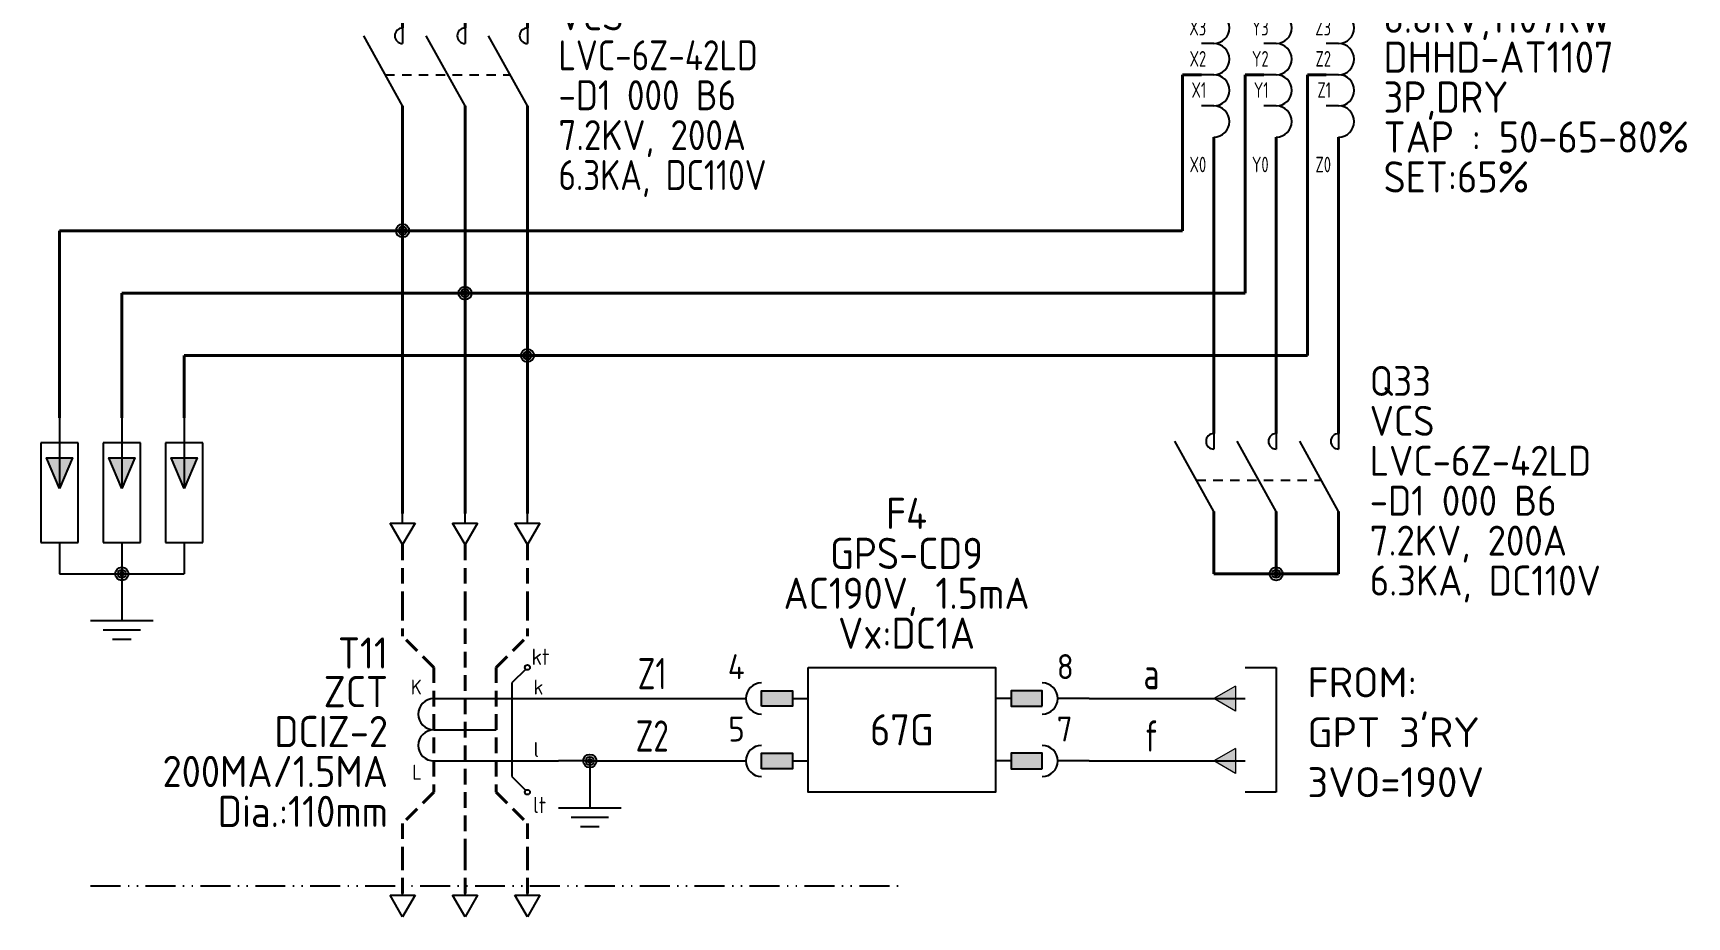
# Model space of a CAD drawing. Header units: millimetres. Extents: x 0 to 556, y 1 to 306.
# Drawn here: x 72.9 to 205.4, y 75 to 145.8 of the extents above; entities that cross this region are included whole.
import ezdxf
from ezdxf.enums import TextEntityAlignment as Align

# ---------------------------------------------------------------- set-up
doc = ezdxf.new("R2010")
doc.units = ezdxf.units.MM
for name, pattern in [('ACAD_ISO12W100', [21, 12, -3, 0, -3, 0, -3]), ('HIDDEN', [0.375, 0.25, -0.125]), ('JIS_02_0.7', [1.35, 0.75, -0.6])]:
    doc.linetypes.add(name, pattern=pattern)
doc.layers.add('BUS&POWER CABLE', color=2, linetype='Continuous', lineweight=40)
for name, color, linetype in [('MISC', 7, 'Continuous'), ('SYMS', 7, 'Continuous'), ('TAGS', 7, 'Continuous'), ('TERMS', 7, 'Continuous'), ('WIRE(DEFAULT)', 7, 'Continuous'), ('WIRE_GREEN', 3, 'Continuous'), ('WIREFIXED', 7, 'Continuous')]:
    doc.layers.add(name, color=color, linetype=linetype)
doc.styles.get("Standard").update_dxf_attribs({"font": 'txt.shx', "height": 2.4, "bigfont": 'whgtxt.shx'})
doc.styles.add('WD', font='ISOCP2.shx')
doc.styles.add('WD_IEC', font='ISOCP2.shx', dxfattribs={"width": 1.1, "height": 2.4, "bigfont": 'whgtxt.shx'})

# ---------------------------------------------------------------- blocks, each defined once
blk = doc.blocks.new('VONF2N')
for p, q in [((0, -2.5), (-1, -0.768)), ((-1, -0.768), (1, -0.768)), ((1, -0.768), (0, -2.5))]:
    blk.add_line(p, q)
at = {"flags": 128}
blk.add_lwpolyline([(0, -0.768), (0, 0)], dxfattribs=at)
at = {"lineweight": 0, "flags": 128}
blk.add_lwpolyline([(1, -0.768), (0, -2.5)], dxfattribs=at)
at = {"style": 'WD', "flags": 1}
for tag, p in [('X2TERM01', (0, -0.768)), ('X8TERM02', (0, -2.5))]:
    blk.add_attdef(tag, p, '', height=0.08, dxfattribs=at)
blk = doc.blocks.new('WDDOT')
for radius in [0.529, 0.33, 0.164]:
    blk.add_circle((0, 0), radius)
blk = doc.blocks.new('VGND2')
at = {"color": 3}
for p, q in [((0, 0), (0, -1.25)), ((-2.5, -1.25), (2.5, -1.25)), ((-1.5, -2), (1.5, -2)), ((-0.75, -2.75), (0.75, -2.75))]:
    blk.add_line(p, q, dxfattribs=at)
at = {"style": 'WD_IEC'}
for tag, p in [('INST', (-4.14, 0.1)), ('LOC', (-4.14, -3.4))]:
    blk.add_attdef(tag, text='', height=2.5, dxfattribs=at).set_placement(p, align=Align.RIGHT)
at = {"style": 'WD_IEC', "flags": 1}
blk.add_attdef('X2TERM01', (0, 0), '', height=0.32, dxfattribs=at)
at = {"color": 3, "style": 'WD_IEC', "flags": 1}
blk.add_attdef('TAG1', text='', height=2.4, dxfattribs=at).set_placement((-2.47, -6.6), align=Align.RIGHT)
blk = doc.blocks.new('VA22_VCST1')
at = {"color": 2, "lineweight": 40}
for p, q in [((-5, 6.25), (-5, 3.75)), ((0, 6.25), (0, 3.75)), ((5, 6.25), (5, 3.75)), ((-5, -2.5), (-5, -6.25)), ((0, -2.5), (0, -6.25)), ((5, -2.5), (5, -6.25))]:
    blk.add_line(p, q, dxfattribs=at)
for p, q in [((-5, -2.5), (-8.12, 3.12)), ((-5, 3.75), (-5, 2.5)), ((0, -2.5), (-3.12, 3.12)), ((0, 3.75), (0, 2.5)), ((5, -2.5), (1.88, 3.12)), ((5, 3.75), (5, 2.5))]:
    blk.add_line(p, q)
at = {"linetype": 'JIS_02_0.7'}
blk.add_line((-6.39, 0), (3.61, 0), dxfattribs=at)
for centre in [(-5, 3.12), (0, 3.12), (5, 3.12)]:
    blk.add_arc(centre, 0.625, 90, 270)
at = {"style": 'WD_IEC'}
for tag, p in [('TAG2', (7.49, 7.96)), ('RATING12', (7.49, 4.76)), ('RATING11', (7.49, 1.56)), ('RATING10', (7.49, -1.64)), ('RATING1', (7.49, -4.84)), ('RATING2', (7.49, -8.04))]:
    blk.add_attdef(tag, text='', height=2.4, dxfattribs=at).set_placement(p, align=Align.MIDDLE_LEFT)
at = {"style": 'WD', "flags": 1}
for tag, p, height in [('X2TERM01', (-5, 6.25), 0.08), ('X2TERM02', (0, 6.25), 0.08), ('X2TERM03', (5, 6.25), 0.08), ('X4LINK', (-6.39, 0), 0.01), ('X1LINK', (3.61, 0), 0.01), ('X8TERM04', (-5, -6.25), 0.08), ('X8TERM05', (0, -6.25), 0.08), ('X8TERM06', (5, -6.25), 0.08)]:
    blk.add_attdef(tag, p, '', height=height, dxfattribs=at)
at = {"style": 'WD_IEC', "flags": 1}
for tag, p in [('INST', (-6.99, -4.03)), ('LOC', (-7.02, -5.33)), ('FAMILY', (-6.9, -6.72)), ('WDTAGALT', (-6.95, -8.07))]:
    blk.add_attdef(tag, text='', height=1, dxfattribs=at).set_placement(p, align=Align.RIGHT)
blk = doc.blocks.new('VD11_ZCTT1')
at = {"color": 2, "linetype": 'HIDDEN', "lineweight": 40, "ltscale": 5}
for p, q in [((-5, 10), (-5, 7.5)), ((0, 10), (0, -10)), ((5, 10), (5, 7.5)), ((-2.5, 5), (-5, 7.5)), ((2.5, 5), (5, 7.5)), ((-2.5, 5), (-2.5, -5)), ((2.5, 5), (2.5, -5)), ((-2.5, -5), (-5, -7.5)), ((2.5, -5), (5, -7.5)), ((-5, -7.5), (-5, -10)), ((5, -7.5), (5, -10))]:
    blk.add_line(p, q, dxfattribs=at)
for p, q in [((4.86, 4.86), (3.75, 3.75)), ((3.75, 3.75), (3.75, -3.75)), ((-2.5, 2.5), (7.5, 2.5)), ((-2.5, 0), (2.5, 0)), ((-2.5, -2.5), (7.5, -2.5)), ((3.75, -3.75), (4.86, -4.86))]:
    blk.add_line(p, q)
for centre in [(5, 5), (5, -5)]:
    blk.add_circle(centre, 0.2)
for centre in [(-2.5, 1.25), (-2.5, -1.25)]:
    blk.add_arc(centre, 1.25, 90, 270)
at = {"flags": 1}
for tag, p, height, style in [('X2TERM05', (-5, 10), 0.08, 'WD'), ('X2TERM06', (0, 10), 0.08, 'WD'), ('X2TERM07', (5, 10), 0.08, 'WD'), ('X1TERM03', (7.5, 2.5), 0.08, 'WD'), ('X1TERM04', (7.5, -2.5), 0.08, 'WD'), ('INST', (6.21, -8.81), 1, 'WD_IEC'), ('LOC', (6.21, -10.06), 1, 'WD_IEC'), ('X8TERM08', (-5, -10), 0.08, 'WD'), ('X8TERM09', (0, -10), 0.08, 'WD'), ('X8TERM10', (5, -10), 0.08, 'WD'), ('FAMILY', (6.21, -11.31), 1, 'WD_IEC'), ('CAT', (6.21, -12.81), 1, 'WD_IEC'), ('MFG', (6.26, -14.1), 1, 'WD_IEC'), ('ASSYCODE', (6.26, -15.47), 1, 'WD_IEC'), ('DESC1', (6.2, -16.72), 1, 'WD_IEC'), ('DESC2', (6.2, -17.97), 1, 'WD_IEC'), ('DESC3', (6.2, -19.22), 1, 'WD_IEC')]:
    blk.add_attdef(tag, p, '', height=height, dxfattribs=dict(at, style=style))
at = {"style": 'WD_IEC'}
for tag, p in [('TAG1', (-6.17, 4.9)), ('RATING12', (-6.17, 1.81)), ('RATING11', (-6.17, -1.39)), ('RATING1', (-6.17, -4.59)), ('RATING2', (-6.17, -7.79))]:
    blk.add_attdef(tag, text='', height=2.5, dxfattribs=at).set_placement(p, align=Align.RIGHT)
at = {"linetype": 'Continuous', "style": 'WD'}
for tag, height, p in [('TERM05', 1.3, (5.32, 5.85)), ('TERM03', 1.2, (5.5, 3.42)), ('TERM04', 1.2, (5.5, -1.58)), ('TERM06', 1.3, (5.45, -6.03))]:
    blk.add_attdef(tag, text='', height=height, dxfattribs=at).set_placement(p, align=Align.MIDDLE_LEFT)
for tag, p in [('TERM01', (-3.46, 3.42)), ('TERM02', (-3.46, -3.4))]:
    blk.add_attdef(tag, text='', height=1.2, dxfattribs=at).set_placement(p, align=Align.MIDDLE_RIGHT)
blk = doc.blocks.new('WD_WNH')
at = {"linetype": 'Continuous', "style": 'WD_IEC', "width": 0.8}
blk.add_attdef('WIRENO', text='', height=2.5, dxfattribs=at).set_placement((0, 0.75), align=Align.CENTER)
at = {"style": 'WD_IEC', "flags": 1}
for tag, p in [('W01USER', (0, 1.25)), ('W08USER', (0, 0.375)), ('W04USER', (0, 0.875)), ('W05USER', (0, 0.75)), ('W09USER', (0, 0.25)), ('W03USER', (0, 1)), ('W06USER', (0, 0.625)), ('W07USER', (0, 0.5)), ('W02USER', (0, 1.125)), ('W10USER', (0, 0.125))]:
    blk.add_attdef(tag, text='', height=0.08, dxfattribs=at).set_placement(p, align=Align.CENTER)
blk = doc.blocks.new('HONF1N')
blk.add_hatch(color=256).paths.add_polyline_path([(0.768, 1), (0.768, -1), (2.5, 0)])
at = {"lineweight": 0, "flags": 128}
for points in [[(0.768, 1), (2.5, 0)], [(0.768, 1), (0.768, -1), (2.5, 0)]]:
    blk.add_lwpolyline(points, dxfattribs=at)
at = {"flags": 128}
blk.add_lwpolyline([(0.768, 0), (0, 0)], dxfattribs=at)
at = {"style": 'WD', "flags": 1}
for tag, p in [('X2TERM01', (0.768, 0)), ('X8TERM02', (2.5, 0))]:
    blk.add_attdef(tag, p, '', height=0.08, rotation=90, dxfattribs=at)
blk = doc.blocks.new('VD61_AUTOTRT1')
at = {"color": 2, "lineweight": 40}
for p, q in [((-5, 10), (-5, 5)), ((0, 10), (0, 5)), ((5, 10), (5, 5)), ((-5, -5), (-5, -10)), ((0, -5), (0, -10)), ((5, -5), (5, -10))]:
    blk.add_line(p, q, dxfattribs=at)
for p, q in [((-5, 2.5), (-6, 2.5)), ((0, 2.5), (-1, 2.5)), ((5, 2.5), (4, 2.5)), ((-5, 0), (-6, 0)), ((0, 0), (-1, 0)), ((5, 0), (4, 0)), ((-5, -2.5), (-6, -2.5)), ((0, -2.5), (-1, -2.5)), ((5, -2.5), (4, -2.5))]:
    blk.add_line(p, q)
for centre in [(-5, 3.75), (0, 3.75), (5, 3.75), (-5, 1.25), (0, 1.25), (5, 1.25), (-5, -1.25), (0, -1.25), (5, -1.25), (-5, -3.75), (0, -3.75), (5, -3.75)]:
    blk.add_arc(centre, 1.25, 270, 90)
at = {"style": 'WD_IEC', "flags": 1}
for tag, p in [('INST', (8.94, 10.62)), ('LOC', (8.98, 9.45))]:
    blk.add_attdef(tag, p, '', height=1, dxfattribs=at)
at = {"flags": 1}
for tag, p in [('X2TERM01', (-5, 10)), ('X2TERM06', (0, 10)), ('X2TERM11', (5, 10)), ('X4TERM02', (-6, 2.5)), ('X4TERM07', (-1, 2.5)), ('X4TERM12', (4, 2.5)), ('X4TERM03', (-6, 0)), ('X4TERM08', (-1, 0)), ('X4TERM13', (4, 0)), ('X4TERM04', (-6, -2.5)), ('X4TERM09', (-1, -2.5)), ('X4TERM14', (4, -2.5)), ('X8TERM05', (-5, -10)), ('X8TERM10', (0, -10)), ('X8TERM15', (5, -10))]:
    blk.add_attdef(tag, p, '', height=0.08, dxfattribs=at)
at = {"style": 'WD_IEC', "width": 0.75}
for tag, p in [('TERM01', (-5.81, 7)), ('TERM06', (-0.81, 7)), ('TERM11', (4.19, 7)), ('TERM02', (-5.61, 3.15)), ('TERM07', (-0.61, 3.15)), ('TERM12', (4.39, 3.15)), ('TERM03', (-5.61, 0.65)), ('TERM08', (-0.61, 0.65)), ('TERM13', (4.39, 0.65)), ('TERM04', (-5.61, -1.85)), ('TERM09', (-0.61, -1.85)), ('TERM14', (4.39, -1.85)), ('TERM05', (-5.61, -7.82)), ('TERM10', (-0.61, -7.82)), ('TERM15', (4.39, -7.82))]:
    blk.add_attdef(tag, text='', height=1.25, dxfattribs=at).set_placement(p, align=Align.RIGHT)
at = {"style": 'WD_IEC'}
for tag, p in [('TAG1', (8.6, 6.45)), ('RATING1', (8.6, 3.36)), ('RATING11', (8.6, 0.16)), ('RATING2', (8.6, -3.04)), ('RATING3', (8.6, -6.24)), ('RATING4', (8.6, -9.44)), ('DESC1', (8.6, -12.64))]:
    blk.add_attdef(tag, p, '', height=2.5, dxfattribs=at)
at = {"style": 'WD_IEC', "flags": 1}
for tag, p in [('FAMILY', (-6.92, -10.38)), ('CAT', (-6.92, -11.88)), ('MFG', (-6.87, -13.16)), ('ASSYCODE', (-6.87, -14.53))]:
    blk.add_attdef(tag, text='', height=1, dxfattribs=at).set_placement(p, align=Align.RIGHT)
blk = doc.blocks.new('VE11_SA1')
h = blk.add_hatch(color=7)
h.set_gradient(color1=(255, 255, 255), one_color=1, tint=1)
h.paths.add_polyline_path([(0, -5.67), (-1.04, -3.2), (1.04, -3.2)])
for p, q in [((0, 0), (0, -5.67)), ((1.5, -2), (-1.5, -2)), ((-1.5, -2), (-1.5, -10)), ((1.5, -10), (1.5, -2)), ((-1.5, -10), (1.5, -10)), ((0, -10), (0, -11))]:
    blk.add_line(p, q)
blk.add_lwpolyline([(0, -5.67), (-1.04, -3.2), (1.04, -3.2)], close=True)
at = {"style": 'WD_IEC', "width": 1.1}
for tag, p in [('TAG1', (-2.82, 0.58)), ('RATING12', (-2.82, -2.62)), ('RATING11', (-2.82, -5.82)), ('RATING1', (-2.82, -9.02))]:
    blk.add_attdef(tag, text='', height=2.4, dxfattribs=at).set_placement(p, align=Align.MIDDLE_RIGHT)
at = {"flags": 1}
for tag, p, height, style in [('X2TERM01', (0, 0), 0.08, 'WD'), ('INST', (2.18, -5.15), 1, 'WD_IEC'), ('LOC', (2.18, -6.72), 1, 'WD_IEC'), ('FAMILY', (2.13, -8.37), 1, 'WD_IEC'), ('CAT', (2.13, -9.87), 1, 'WD_IEC'), ('MFG', (2.18, -11.16), 1, 'WD_IEC'), ('X8TERM02', (0, -11), 0.08, 'WD'), ('ASSYCODE', (2.18, -12.53), 1, 'WD_IEC')]:
    blk.add_attdef(tag, p, '', height=height, dxfattribs=dict(at, style=style))
blk = doc.blocks.new('VE12_SA1')
h = blk.add_hatch(color=7)
h.set_gradient(color1=(255, 255, 255), one_color=1, tint=1)
h.paths.add_polyline_path([(0, -5.67), (-1.04, -3.2), (1.04, -3.2)])
for p, q in [((0, 0), (0, -5.67)), ((1.5, -2), (-1.5, -2)), ((-1.5, -2), (-1.5, -10)), ((1.5, -10), (1.5, -2)), ((-1.5, -10), (1.5, -10)), ((0, -10), (0, -11))]:
    blk.add_line(p, q)
blk.add_lwpolyline([(0, -5.67), (-1.04, -3.2), (1.04, -3.2)], close=True)
at = {"style": 'WD_IEC', "flags": 1}
for tag, height, p in [('INST', 1, (-2.45, 1.83)), ('LOC', 1, (-2.6, 0.66)), ('TAG2', 2.5, (-2.63, -2.48)), ('RATING1', 2.5, (-2.63, -12.08))]:
    blk.add_attdef(tag, text='', height=height, dxfattribs=at).set_placement(p, align=Align.RIGHT)
at = {"flags": 1}
for tag, p, height, style in [('X2TERM01', (0, 0), 0.08, 'WD'), ('FAMILY', (2.13, -8.37), 1, 'WD_IEC'), ('CAT', (2.13, -9.87), 1, 'WD_IEC'), ('MFG', (2.18, -11.16), 1, 'WD_IEC'), ('X8TERM02', (0, -11), 0.08, 'WD'), ('ASSYCODE', (2.18, -12.53), 1, 'WD_IEC')]:
    blk.add_attdef(tag, p, '', height=height, dxfattribs=dict(at, style=style))
at = {"style": 'WD_IEC', "flags": 1}
for tag, width, p in [('RATING12', 0.8, (-2.63, -5.68)), ('RATING11', 0.78, (-2.63, -8.88))]:
    blk.add_attdef(tag, text='', height=2.5, dxfattribs=dict(at, width=width)).set_placement(p, align=Align.RIGHT)
blk = doc.blocks.new('VG31_SGR1')
for p, q in [((-15, 2.5), (-12.5, 2.5)), ((-8.75, 2.5), (-7.5, 2.5)), ((8.75, 2.5), (7.5, 2.5)), ((15, 2.5), (12.5, 2.5)), ((-15, -2.5), (-12.5, -2.5)), ((-8.75, -2.5), (-7.5, -2.5)), ((8.75, -2.5), (7.5, -2.5)), ((15, -2.5), (12.5, -2.5))]:
    blk.add_line(p, q)
for points in [[(-7.5, 5), (7.5, 5), (7.5, -5), (-7.5, -5)], [(-11.25, 1.88), (-11.25, 3.12), (-8.75, 3.12), (-8.75, 1.88)], [(11.25, 1.88), (11.25, 3.12), (8.75, 3.12), (8.75, 1.88)], [(-11.25, -3.12), (-11.25, -1.88), (-8.75, -1.88), (-8.75, -3.12)], [(11.25, -3.12), (11.25, -1.88), (8.75, -1.88), (8.75, -3.12)]]:
    blk.add_lwpolyline(points, close=True)
for centre, start, end in [((-11.25, 2.5), 90, 270), ((11.25, 2.5), 270, 90), ((-11.25, -2.5), 90, 270), ((11.25, -2.5), 270, 90)]:
    blk.add_arc(centre, 1.25, start, end)
for points in [[(-8.75, 1.88), (-11.25, 1.88), (-8.75, 3.12), (-11.25, 3.12)], [(8.75, 1.88), (11.25, 1.88), (8.75, 3.12), (11.25, 3.12)], [(-8.75, -3.12), (-11.25, -3.12), (-8.75, -1.88), (-11.25, -1.88)], [(8.75, -3.12), (11.25, -3.12), (8.75, -1.88), (11.25, -1.88)]]:
    blk.add_solid(points)
at = {"style": 'WD'}
for tag, p in [('TAG1', (0.37, 15.34)), ('RATING11', (0.37, 12.14)), ('RATING1', (0.37, 8.94)), ('RATING2', (0.37, 5.74))]:
    blk.add_attdef(tag, text='', height=2.5, dxfattribs=at).set_placement(p, align=Align.BOTTOM_CENTER)
at = {"linetype": 'Continuous', "style": 'WD'}
for tag, p in [('TERM01', (-12.6, 4.06)), ('TERM02', (-12.6, -0.94))]:
    blk.add_attdef(tag, text='', height=2, dxfattribs=at).set_placement(p, align=Align.RIGHT)
for tag, p in [('TERM03', (12.42, 4.06)), ('TERM04', (12.42, -0.94))]:
    blk.add_attdef(tag, p, '', height=2, dxfattribs=at)
at = {"style": 'WD', "flags": 1}
for tag, height, p in [('X4TERM01', 0.32, (-15, 2.5)), ('X4TERM02', 0.32, (-15, -2.5)), ('INST', 1, (-7.81, -8.78)), ('LOC', 1, (-7.85, -10.14)), ('CAT', 1, (-7.83, -11.49)), ('FAMILY', 1, (-7.73, -12.87)), ('MFG', 1, (-7.79, -14.28)), ('ASSYCODE', 1, (-7.85, -15.64))]:
    blk.add_attdef(tag, text='', height=height, dxfattribs=at).set_placement(p, align=Align.RIGHT)
for tag, p in [('X1TERM03', (15, 2.5)), ('X1TERM04', (15, -2.5))]:
    blk.add_attdef(tag, p, '', height=0.32, dxfattribs=at)
at = {"style": 'WD'}
blk.add_attdef('RATING12', text='', height=2.5, dxfattribs=at).set_placement((0, 0), align=Align.MIDDLE_CENTER)

msp = doc.modelspace()

# ---------------------------------------------------------------- linework, layer by layer
at = {"linetype": 'ACAD_ISO12W100', "ltscale": 0.2}
msp.add_line((77.5, 77.5), (142.5, 77.5), dxfattribs=at)
at = {"layer": 'BUS&POWER CABLE'}
for p, q in [((165, 142.5), (165, 130)), ((165, 142.5), (166.5, 142.5)), ((170, 142.5), (170, 125)), ((171.5, 142.5), (170, 142.5)), ((175, 142.5), (175, 120)), ((175, 142.5), (176.5, 142.5)), ((102.5, 136.25), (102.5, 130)), ((107.5, 136.25), (107.5, 125)), ((112.5, 136.25), (112.5, 120)), ((167.5, 132.5), (167.5, 116.25)), ((172.5, 132.5), (172.5, 116.25)), ((177.5, 132.5), (177.5, 116.25)), ((102.5, 130), (165, 130)), ((102.5, 130), (102.5, 107.34)), ((107.5, 125), (170, 125)), ((107.5, 125), (107.5, 107.34)), ((112.5, 120), (175, 120)), ((112.5, 120), (112.5, 107.34)), ((112.5, 120), (112.5, 109.84)), ((167.5, 103.75), (167.5, 102.5)), ((172.5, 102.5), (172.5, 103.75)), ((177.5, 102.5), (177.5, 103.75)), ((167.5, 102.5), (172.5, 102.5)), ((172.5, 102.5), (177.5, 102.5))]:
    msp.add_line(p, q, dxfattribs=at)
at = {"layer": 'BUS&POWER CABLE', "linetype": 'Continuous'}
for p, q in [((102.5, 130), (75, 130)), ((75, 130), (75, 115)), ((107.5, 125), (80, 125)), ((80, 125), (80, 115)), ((112.5, 120), (85, 120)), ((85, 120), (85, 115))]:
    msp.add_line(p, q, dxfattribs=at)
at = {"layer": 'BUS&POWER CABLE', "linetype": 'HIDDEN', "ltscale": 5}
for p, q in [((102.5, 104.84), (102.5, 100)), ((107.5, 104.84), (107.5, 100)), ((112.5, 104.84), (112.5, 100)), ((102.5, 80), (102.5, 76.73)), ((107.5, 80), (107.5, 76.73)), ((112.5, 80), (112.5, 76.73))]:
    msp.add_line(p, q, dxfattribs=at)
at = {"layer": 'WIRE(DEFAULT)'}
for p, q in [((170, 95), (172.5, 95)), ((172.5, 95), (172.5, 85)), ((115, 92.5), (127.5, 92.5)), ((157.5, 92.5), (170, 92.5)), ((117.5, 87.5), (115, 87.5)), ((117.5, 87.5), (127.5, 87.5)), ((157.5, 87.5), (170, 87.5)), ((172.5, 85), (170, 85))]:
    msp.add_line(p, q, dxfattribs=at)
at = {"layer": 'WIRE_GREEN', "linetype": 'Continuous'}
for p, q in [((75, 104), (75, 102.5)), ((80, 104), (80, 102.5)), ((85, 104), (85, 102.5)), ((75, 102.5), (85, 102.5)), ((80, 102.5), (80, 100))]:
    msp.add_line(p, q, dxfattribs=at)
at = {"layer": 'WIRE_GREEN'}
msp.add_line((117.5, 87.5), (117.5, 85), dxfattribs=at)

# ---------------------------------------------------------------- block references
at = {"layer": 'SYMS'}
ref = msp.add_blockref('VD61_AUTOTRT1', (172.5, 142.5), dxfattribs=at)
ref.add_attrib('TERM15', 'Z0', dxfattribs={"layer": 'TERMS', "height": 1.25, "style": 'WD_IEC', "width": 0.75}).set_placement((176.89, 134.68), align=Align.RIGHT)
ref.add_attrib('TERM10', 'Y0', dxfattribs={"layer": 'TERMS', "height": 1.25, "style": 'WD_IEC', "width": 0.75}).set_placement((171.89, 134.68), align=Align.RIGHT)
ref.add_attrib('TERM05', 'X0', dxfattribs={"layer": 'TERMS', "height": 1.25, "style": 'WD_IEC', "width": 0.75}).set_placement((166.89, 134.68), align=Align.RIGHT)
ref.add_attrib('TERM14', 'Z1', dxfattribs={"layer": 'TERMS', "height": 1.25, "style": 'WD_IEC', "width": 0.75}).set_placement((176.89, 140.65), align=Align.RIGHT)
ref.add_attrib('TERM09', 'Y1', dxfattribs={"layer": 'TERMS', "height": 1.25, "style": 'WD_IEC', "width": 0.75}).set_placement((171.89, 140.65), align=Align.RIGHT)
ref.add_attrib('TERM04', 'X1', dxfattribs={"layer": 'TERMS', "height": 1.25, "style": 'WD_IEC', "width": 0.75}).set_placement((166.89, 140.65), align=Align.RIGHT)
ref.add_attrib('TERM08', 'Y2', dxfattribs={"layer": 'TERMS', "height": 1.25, "style": 'WD_IEC', "width": 0.75}).set_placement((171.89, 143.15), align=Align.RIGHT)
ref.add_attrib('TERM03', 'X2', dxfattribs={"layer": 'TERMS', "height": 1.25, "style": 'WD_IEC', "width": 0.75}).set_placement((166.89, 143.15), align=Align.RIGHT)
ref.add_attrib('TERM13', 'Z2', dxfattribs={"layer": 'TERMS', "height": 1.25, "style": 'WD_IEC', "width": 0.75}).set_placement((176.89, 143.15), align=Align.RIGHT)
ref.add_attrib('TERM12', 'Z3', dxfattribs={"layer": 'TERMS', "height": 1.25, "style": 'WD_IEC', "width": 0.75}).set_placement((176.89, 145.65), align=Align.RIGHT)
ref.add_attrib('TERM07', 'Y3', dxfattribs={"layer": 'TERMS', "height": 1.25, "style": 'WD_IEC', "width": 0.75}).set_placement((171.89, 145.65), align=Align.RIGHT)
ref.add_attrib('TERM02', 'X3', dxfattribs={"layer": 'TERMS', "height": 1.25, "style": 'WD_IEC', "width": 0.75}).set_placement((166.89, 145.65), align=Align.RIGHT)
ref.add_attrib('TERM01', 'U', dxfattribs={"layer": 'TERMS', "height": 1.25, "style": 'WD_IEC', "width": 0.75}).set_placement((166.69, 149.5), align=Align.RIGHT)
ref.add_attrib('TERM06', 'V', dxfattribs={"layer": 'TERMS', "height": 1.25, "style": 'WD_IEC', "width": 0.75}).set_placement((171.69, 149.5), align=Align.RIGHT)
ref.add_attrib('TERM11', 'W', dxfattribs={"layer": 'TERMS', "height": 1.25, "style": 'WD_IEC', "width": 0.75}).set_placement((176.69, 149.5), align=Align.RIGHT)
ref.add_attrib('RATING4', 'SET:65%', (181.1, 133.06), dxfattribs={"layer": 'MISC', "height": 2.5, "style": 'WD_IEC'})
ref.add_attrib('RATING3', 'TAP : 50-65-80%', (181.1, 136.26), dxfattribs={"layer": 'MISC', "height": 2.5, "style": 'WD_IEC'})
ref.add_attrib('RATING2', '3P,DRY', (181.1, 139.46), dxfattribs={"layer": 'MISC', "height": 2.5, "style": 'WD_IEC'})
ref.add_attrib('RATING11', 'DHHD-AT1107', (181.1, 142.66), dxfattribs={"layer": 'MISC', "height": 2.5, "style": 'WD_IEC'})
ref.add_attrib('RATING1', '6.6KV,1107KW', (181.1, 145.86), dxfattribs={"layer": 'MISC', "height": 2.5, "style": 'WD_IEC'})
ref.add_attrib('TAG1', 'T41', (181.1, 148.95), dxfattribs={"layer": 'TAGS', "height": 2.5, "style": 'WD_IEC'})
ref = msp.add_blockref('VA22_VCST1', (107.5, 142.5), dxfattribs=at)
ref.add_attrib('RATING2', '6.3KA, DC110V', dxfattribs={"layer": 'MISC', "height": 2.4, "style": 'WD_IEC', "width": 0.9}).set_placement((114.99, 134.46), align=Align.MIDDLE_LEFT)
ref.add_attrib('RATING1', '7.2KV, 200A', dxfattribs={"layer": 'MISC', "height": 2.4, "style": 'WD_IEC', "width": 0.95}).set_placement((114.99, 137.66), align=Align.MIDDLE_LEFT)
ref.add_attrib('RATING10', '-D1 000 B6', dxfattribs={"layer": 'MISC', "height": 2.4, "style": 'WD_IEC', "width": 0.95}).set_placement((114.99, 140.86), align=Align.MIDDLE_LEFT)
ref.add_attrib('RATING11', 'LVC-6Z-42LD', dxfattribs={"layer": 'MISC', "height": 2.4, "style": 'WD_IEC', "width": 0.9}).set_placement((114.99, 144.06), align=Align.MIDDLE_LEFT)
ref.add_attrib('RATING12', 'VCS', dxfattribs={"layer": 'MISC', "height": 2.4, "style": 'WD_IEC'}).set_placement((114.99, 147.26), align=Align.MIDDLE_LEFT)
ref.add_attrib('TAG2', 'Q32', dxfattribs={"layer": 'TAGS', "height": 2.4, "style": 'WD_IEC'}).set_placement((114.99, 150.46), align=Align.MIDDLE_LEFT)
at = {"layer": 'SYMS', "linetype": 'Continuous'}
for name, p in [('WDDOT', (102.5, 130)), ('WDDOT', (107.5, 125)), ('WDDOT', (112.5, 120)), ('VONF2N', (102.5, 107.34)), ('VONF2N', (107.5, 107.34)), ('VONF2N', (112.5, 107.34)), ('WDDOT', (80, 102.5)), ('VGND2', (80, 100))]:
    msp.add_blockref(name, p, dxfattribs=at)
at = {"layer": 'SYMS'}
ref = msp.add_blockref('VA22_VCST1', (172.5, 110), dxfattribs=at)
ref.add_attrib('RATING2', '6.3KA, DC110V', dxfattribs={"layer": 'MISC', "height": 2.4, "style": 'WD_IEC'}).set_placement((179.99, 101.96), align=Align.MIDDLE_LEFT)
ref.add_attrib('RATING1', '7.2KV, 200A', dxfattribs={"layer": 'MISC', "height": 2.4, "style": 'WD_IEC'}).set_placement((179.99, 105.16), align=Align.MIDDLE_LEFT)
ref.add_attrib('RATING10', '-D1 000 B6', dxfattribs={"layer": 'MISC', "height": 2.4, "style": 'WD_IEC'}).set_placement((179.99, 108.36), align=Align.MIDDLE_LEFT)
ref.add_attrib('RATING11', 'LVC-6Z-42LD', dxfattribs={"layer": 'MISC', "height": 2.4, "style": 'WD_IEC'}).set_placement((179.99, 111.56), align=Align.MIDDLE_LEFT)
ref.add_attrib('RATING12', 'VCS', dxfattribs={"layer": 'MISC', "height": 2.4, "style": 'WD_IEC'}).set_placement((179.99, 114.76), align=Align.MIDDLE_LEFT)
ref.add_attrib('TAG2', 'Q33', dxfattribs={"layer": 'TAGS', "height": 2.4, "style": 'WD_IEC'}).set_placement((179.99, 117.96), align=Align.MIDDLE_LEFT)
ref = msp.add_blockref('VE11_SA1', (75, 115), dxfattribs=at)
ref.add_attrib('RATING1', '9KV,5KA', dxfattribs={"layer": 'MISC', "height": 2.4, "style": 'WD_IEC', "width": 1.1}).set_placement((72.18, 105.98), align=Align.MIDDLE_RIGHT)
ref.add_attrib('RATING11', 'UNS0905-AFDV1AA1', dxfattribs={"layer": 'MISC', "height": 2.4, "style": 'WD_IEC', "width": 1.1}).set_placement((72.18, 109.18), align=Align.MIDDLE_RIGHT)
ref.add_attrib('RATING12', 'SURGE ARRESTER', dxfattribs={"layer": 'MISC', "height": 2.4, "style": 'WD_IEC', "width": 1.1}).set_placement((72.18, 112.38), align=Align.MIDDLE_RIGHT)
ref.add_attrib('TAG1', 'F4', dxfattribs={"layer": 'TAGS', "height": 2.4, "style": 'WD_IEC', "width": 1.1}).set_placement((72.18, 115.58), align=Align.MIDDLE_RIGHT)
for name, p in [('VE12_SA1', (80, 115)), ('VE12_SA1', (85, 115)), ('WDDOT', (172.5, 102.5)), ('WDDOT', (117.5, 87.5)), ('VGND2', (117.5, 85))]:
    msp.add_blockref(name, p, dxfattribs=at)
ref = msp.add_blockref('VG31_SGR1', (142.5, 90), dxfattribs=at)
ref.add_attrib('TERM02', '5', dxfattribs={"layer": 'TERMS', "linetype": 'Continuous', "height": 2, "style": 'WD'}).set_placement((129.91, 89.06), align=Align.RIGHT)
ref.add_attrib('TERM04', '7', (154.92, 89.06), dxfattribs={"layer": 'TERMS', "linetype": 'Continuous', "height": 2, "style": 'WD'})
ref.add_attrib('TERM03', '8', (154.92, 94.06), dxfattribs={"layer": 'TERMS', "linetype": 'Continuous', "height": 2, "style": 'WD'})
ref.add_attrib('TERM01', '4', dxfattribs={"layer": 'TERMS', "linetype": 'Continuous', "height": 2, "style": 'WD'}).set_placement((129.91, 94.06), align=Align.RIGHT)
ref.add_attrib('RATING12', '67G', dxfattribs={"layer": 'MISC', "height": 2.5, "style": 'WD'}).set_placement((142.5, 90), align=Align.MIDDLE_CENTER)
ref.add_attrib('RATING2', 'Vx:DC1A', dxfattribs={"layer": 'MISC', "height": 2.5, "style": 'WD'}).set_placement((142.88, 95.74), align=Align.BOTTOM_CENTER)
ref.add_attrib('RATING1', 'AC190V, 1.5mA', dxfattribs={"layer": 'MISC', "height": 2.5, "style": 'WD'}).set_placement((142.88, 98.94), align=Align.BOTTOM_CENTER)
ref.add_attrib('RATING11', 'GPS-CD9', dxfattribs={"layer": 'MISC', "height": 2.5, "style": 'WD'}).set_placement((142.88, 102.14), align=Align.BOTTOM_CENTER)
ref.add_attrib('TAG1', 'F4', dxfattribs={"layer": 'TAGS', "height": 2.5, "style": 'WD'}).set_placement((142.88, 105.34), align=Align.BOTTOM_CENTER)
at = {"layer": 'SYMS', "linetype": 'Continuous'}
ref = msp.add_blockref('VD11_ZCTT1', (107.5, 90), dxfattribs=at)
ref.add_attrib('TERM02', 'L', dxfattribs={"layer": 'TERMS', "linetype": 'Continuous', "height": 1.2, "style": 'WD'}).set_placement((104.04, 86.6), align=Align.MIDDLE_RIGHT)
ref.add_attrib('TERM01', 'K', dxfattribs={"layer": 'TERMS', "linetype": 'Continuous', "height": 1.2, "style": 'WD'}).set_placement((104.04, 93.42), align=Align.MIDDLE_RIGHT)
ref.add_attrib('TERM04', 'l', dxfattribs={"layer": 'TERMS', "linetype": 'Continuous', "height": 1.2, "style": 'WD'}).set_placement((113, 88.42), align=Align.MIDDLE_LEFT)
ref.add_attrib('TERM06', 'lt', dxfattribs={"layer": 'TERMS', "linetype": 'Continuous', "height": 1.3, "style": 'WD'}).set_placement((112.95, 83.97), align=Align.MIDDLE_LEFT)
ref.add_attrib('TERM05', 'kt', dxfattribs={"layer": 'TERMS', "linetype": 'Continuous', "height": 1.3, "style": 'WD'}).set_placement((112.83, 95.85), align=Align.MIDDLE_LEFT)
ref.add_attrib('TERM03', 'k', dxfattribs={"layer": 'TERMS', "linetype": 'Continuous', "height": 1.2, "style": 'WD'}).set_placement((113, 93.42), align=Align.MIDDLE_LEFT)
ref.add_attrib('RATING2', 'Dia.:110mm', dxfattribs={"layer": 'MISC', "height": 2.5, "style": 'WD_IEC'}).set_placement((101.33, 82.21), align=Align.RIGHT)
ref.add_attrib('RATING1', '200MA/1.5MA', dxfattribs={"layer": 'MISC', "height": 2.5, "style": 'WD_IEC'}).set_placement((101.33, 85.41), align=Align.RIGHT)
ref.add_attrib('RATING11', 'DCIZ-2', dxfattribs={"layer": 'MISC', "height": 2.5, "style": 'WD_IEC'}).set_placement((101.33, 88.61), align=Align.RIGHT)
ref.add_attrib('RATING12', 'ZCT', dxfattribs={"layer": 'MISC', "height": 2.5, "style": 'WD_IEC'}).set_placement((101.33, 91.81), align=Align.RIGHT)
ref.add_attrib('TAG1', 'T11', dxfattribs={"layer": 'TAGS', "height": 2.5, "style": 'WD_IEC'}).set_placement((101.33, 94.9), align=Align.RIGHT)
at = {"layer": 'SYMS', "xscale": -1}
for p in [(170, 92.5), (170, 87.5)]:
    msp.add_blockref('HONF1N', p, dxfattribs=at)
at = {"layer": 'SYMS', "linetype": 'ACAD_ISO12W100'}
for p in [(102.5, 77.5), (107.5, 77.5), (112.5, 77.5)]:
    msp.add_blockref('VONF2N', p, dxfattribs=at)
at = {"layer": 'WIREFIXED'}
ref = msp.add_blockref('WD_WNH', (122.5, 92.5), dxfattribs=at)
ref.add_attrib('WIRENOF', 'Z1', dxfattribs={"linetype": 'Continuous', "height": 2.5, "style": 'WD_IEC', "width": 0.8}).set_placement((122.5, 93.25), align=Align.CENTER)
ref = msp.add_blockref('WD_WNH', (162.5, 92.5), dxfattribs=at)
ref.add_attrib('WIRENOF', 'a', dxfattribs={"linetype": 'Continuous', "height": 2.5, "style": 'WD_IEC', "width": 0.8}).set_placement((162.5, 93.25), align=Align.CENTER)
ref = msp.add_blockref('WD_WNH', (122.5, 87.5), dxfattribs=at)
ref.add_attrib('WIRENOF', 'Z2', dxfattribs={"linetype": 'Continuous', "height": 2.5, "style": 'WD_IEC', "width": 0.8}).set_placement((122.5, 88.25), align=Align.CENTER)
ref = msp.add_blockref('WD_WNH', (162.5, 87.5), dxfattribs=at)
ref.add_attrib('WIRENOF', 'f', dxfattribs={"linetype": 'Continuous', "height": 2.5, "style": 'WD_IEC', "width": 0.8}).set_placement((162.5, 88.25), align=Align.CENTER)

# ---------------------------------------------------------------- texts
at = {"layer": 'WIRE(DEFAULT)', "insert": (175, 95), "char_height": 2.4, "width": 21.9085, "attachment_point": 1, "style": 'WD_IEC'}
msp.add_mtext("FROM:\\PGPT 3'RY\\P3VO=190V", dxfattribs=at)

doc.saveas('drawing.dxf')
